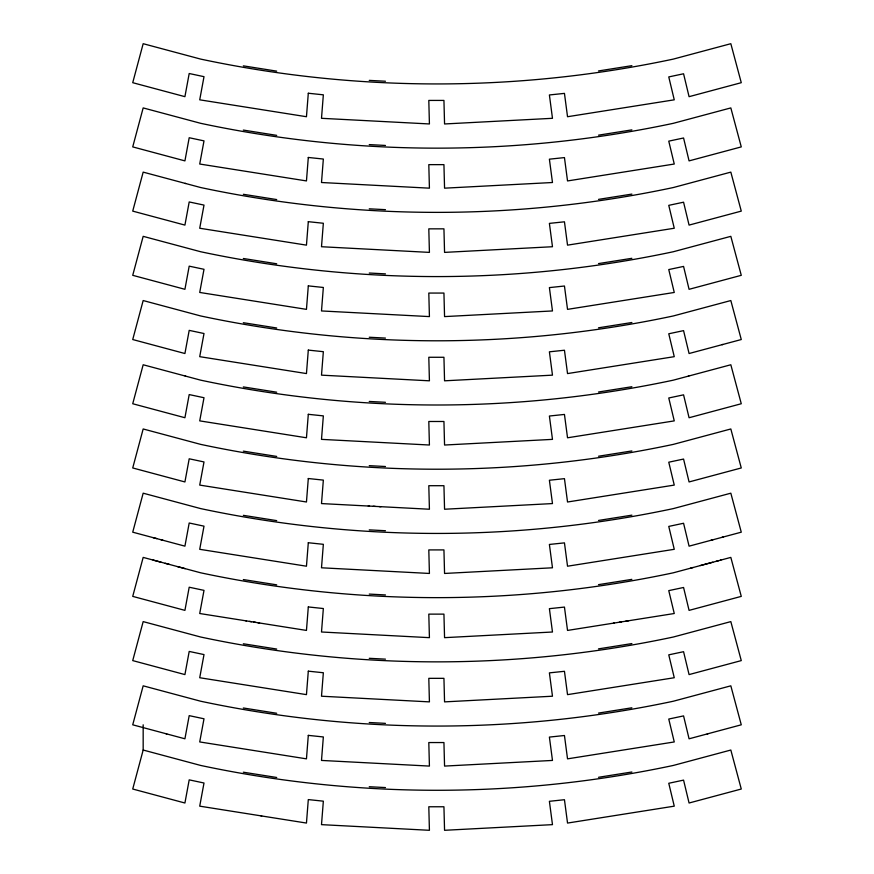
<?xml version="1.0" encoding="UTF-8"?>
<svg xmlns="http://www.w3.org/2000/svg" width="874" height="874" viewBox="0 0 874 874"><rect width="100%" height="100%" fill="white"/><g stroke="black" fill="none" stroke-linecap="round" stroke-linejoin="round"><path stroke-width="1.31" d="M143.172 750.034L132.728 789.025L184.917 803.009L189.199 779.859L204.003 783.006L199.72 806.156L306.457 823.057L308.303 799.59L323.347 801.174L321.501 824.641L429.418 830.3L428.806 806.768L443.937 806.768L444.56 830.3L552.477 824.641L549.396 801.305L564.451 799.721L567.532 823.068L674.258 806.156L668.763 783.268L683.566 780.121L689.073 803.009L741.272 789.025L730.828 750.034L673.351 765.438A1136.801 1136.801 0 0 1 200.649 765.438L143.172 750.034L143.172 724.808M722.088 344.673L722.907 344.454M688.297 376.159L688.854 376.006M710.999 540.285L712.955 539.761M722.088 537.313L723.18 537.018M690.482 568.209L693.071 567.51M700.391 565.554L712.769 562.233M716.145 561.337L718.745 560.638M720.373 560.201L720.93 560.048M707.208 733.942L708.027 733.723M598.515 70.947L631.88 65.67M598.515 135.164L631.88 129.876M598.515 199.381L631.88 194.094M598.515 263.587L631.88 258.311M598.515 327.805L631.88 322.517M598.515 392.011L631.88 386.734M598.515 456.228L631.88 450.94M598.515 520.445L631.88 515.157M598.515 584.651L631.88 579.364M613.493 623.151L614.324 623.009M619.36 622.212L621.512 621.873M625.664 621.217L628.701 620.737M598.515 648.869L631.88 643.581M598.515 713.075L631.88 707.798M598.515 777.292L631.88 772.004M385.445 81.238L369.254 80.386M385.445 145.455L369.254 144.603M385.445 209.662L369.254 208.82M385.445 273.879L369.254 273.027M385.445 338.085L369.254 337.244M385.445 402.302L369.254 401.45M385.445 466.519L369.254 465.667M385.445 530.726L369.254 529.873M385.445 594.943L369.254 594.091M385.445 659.149L369.254 658.308M385.445 723.366L369.254 722.514M385.445 787.572L369.254 786.731M368.227 506.024L369.516 506.101M373.143 506.286L375.241 506.396M379.283 506.603L380.966 506.702M243.333 65.856L276.697 71.144M243.333 130.073L276.697 135.361M243.333 194.29L276.697 199.567M243.333 258.496L276.697 263.784M243.333 322.714L276.697 327.99M243.333 386.92L276.697 392.207M243.333 451.137L276.697 456.425M243.333 515.343L276.697 520.631M243.333 579.56L276.697 584.848M245.681 620.791L246.512 620.933M249.549 621.414L251.548 621.731M253.7 622.069L255.853 622.408M257.852 622.725L259.578 622.998M243.333 643.777L276.697 649.054M243.333 707.984L276.697 713.271M243.333 772.201L276.697 777.478M260.889 815.846L261.719 815.977M185.124 183.365L185.681 183.518M185.124 376.006L185.681 376.148M153.179 537.652L156.817 538.624M161.024 539.761L162.979 540.285M153.048 560.048L161.209 562.233M165.142 563.282L169.37 564.418M177.52 566.603L185.124 568.646M165.951 733.712L166.77 733.931M308.303 93.245L306.457 116.723L199.72 99.822L204.003 76.672L189.199 73.514L184.917 96.664L132.728 82.691L143.172 43.7L200.649 59.093A1136.801 1136.801 0 0 0 673.351 59.093L730.828 43.7L741.272 82.691L689.073 96.675L683.566 73.777L668.763 76.923L674.258 99.822L567.532 116.723L564.451 93.387L549.396 94.96L552.477 118.307L444.56 123.966L443.937 100.423L428.806 100.423L429.418 123.955L321.501 118.307L323.347 94.829L308.303 93.245M308.303 157.462L306.457 180.929L199.72 164.028L204.003 140.878L189.199 137.731L184.917 160.882L132.728 146.898L143.172 107.917L200.649 123.31A1136.801 1136.801 0 0 0 673.351 123.31L730.828 107.917L741.272 146.898L689.073 160.882L683.566 137.994L668.763 141.14L674.258 164.028L567.532 180.94L564.451 157.593L549.396 159.177L552.477 182.513L444.56 188.172L443.937 164.64L428.806 164.64L429.418 188.172L321.501 182.513L323.347 159.046L308.303 157.462M308.303 221.679L306.457 245.146L199.72 228.245L204.003 205.095L189.199 201.949L184.917 225.099L132.728 211.115L143.172 172.123L200.649 187.528A1136.801 1136.801 0 0 0 673.351 187.528L730.828 172.123L741.272 211.115L689.073 225.099L683.566 202.2L668.763 205.346L674.258 228.245L567.532 245.146L564.451 221.81L549.396 223.383L552.477 246.73L444.56 252.389L443.937 228.846L428.806 228.846L429.418 252.389L321.501 246.73L323.347 223.263L308.303 221.679M308.303 285.885L306.457 309.363L199.72 292.451L204.003 269.301L189.199 266.155L184.917 289.305L132.728 275.321L143.172 236.341L200.649 251.734A1136.801 1136.801 0 0 0 673.351 251.734L730.828 236.341L741.272 275.321L689.073 289.316L683.566 266.417L668.763 269.563L674.258 292.462L567.532 309.363L564.451 286.017L549.396 287.601L552.477 310.947L444.56 316.596L443.937 293.063L428.806 293.063L429.418 316.596L321.501 310.947L323.347 287.47L308.303 285.885M308.303 350.103L306.457 373.569L199.72 356.668L204.003 333.518L189.199 330.372L184.917 353.522L132.728 339.538L143.172 300.547L200.649 315.951A1136.801 1136.801 0 0 0 673.351 315.951L730.828 300.547L741.272 339.538L689.073 353.522L683.566 330.634L668.763 333.781L674.258 356.668L567.532 373.58L564.451 350.234L549.396 351.818L552.477 375.154L444.56 380.813L443.937 357.28L428.806 357.269L429.418 380.813L321.501 375.154L323.347 351.687L308.303 350.103M308.303 414.309L306.457 437.787L199.72 420.875L204.003 397.725L189.199 394.578L184.917 417.728L132.728 403.744L143.172 364.764L200.649 380.157A1136.801 1136.801 0 0 0 673.351 380.157L730.828 364.764L741.272 403.744L689.073 417.739L683.566 394.84L668.763 397.987L674.258 420.886L567.532 437.787L564.451 414.44L549.396 416.024L552.477 439.371L444.56 445.03L443.937 421.487L428.806 421.487L429.418 445.019L321.501 439.371L323.347 415.893L308.303 414.309M308.303 478.526L306.457 501.993L199.72 485.092L204.003 461.942L189.199 458.795L184.917 481.945L132.728 467.961L143.172 428.97L200.649 444.374A1136.801 1136.801 0 0 0 673.351 444.374L730.828 428.97L741.272 467.961L689.073 481.945L683.566 459.058L668.763 462.204L674.258 485.092L567.532 502.004L564.451 478.657L549.396 480.241L552.477 503.577L444.56 509.236L443.937 485.704L428.806 485.704L429.418 509.236L321.501 503.577L323.347 480.11L308.303 478.526M308.303 542.743L306.457 566.21L199.72 549.309L204.003 526.159L189.199 523.002L184.917 546.152L132.728 532.179L143.172 493.187L200.649 508.592A1136.801 1136.801 0 0 0 673.351 508.592L730.828 493.187L741.272 532.179L689.073 546.163L683.566 523.264L668.763 526.41L674.258 549.309L567.532 566.21L564.451 542.874L549.396 544.447L552.477 567.794L444.56 573.453L443.937 549.91L428.806 549.91L429.418 573.453L321.501 567.794L323.347 544.316L308.303 542.743M308.303 606.949L306.457 630.427L199.72 613.515L204.003 590.365L189.199 587.219L184.917 610.369L132.728 596.385L143.172 557.404L200.649 572.798A1136.801 1136.801 0 0 0 673.351 572.798L730.828 557.404L741.272 596.385L689.073 610.38L683.566 587.481L668.763 590.627L674.258 613.515L567.532 630.427L564.451 607.08L549.396 608.665L552.477 632.011L444.56 637.659L443.937 614.127L428.806 614.127L429.418 637.659L321.501 632L323.347 608.533L308.303 606.949M308.303 671.166L306.457 694.633L199.72 677.732L204.003 654.582L189.199 651.436L184.917 674.586L132.728 660.602L143.172 621.611L200.649 637.015A1136.801 1136.801 0 0 0 673.351 637.015L730.828 621.611L741.272 660.602L689.073 674.586L683.566 651.698L668.763 654.845L674.258 677.732L567.532 694.633L564.451 671.298L549.396 672.871L552.477 696.217L444.56 701.877L443.937 678.333L428.806 678.333L429.418 701.877L321.501 696.217L323.347 672.751L308.303 671.166M308.303 735.373L306.457 758.851L199.72 741.939L204.003 718.789L189.199 715.642L184.917 738.792L132.728 724.808L143.172 685.828L200.649 701.221A1136.801 1136.801 0 0 0 673.351 701.221L730.828 685.828L741.272 724.808L689.073 738.803L683.566 715.904L668.763 719.051L674.258 741.95L567.532 758.851L564.451 735.504L549.396 737.088L552.477 760.435L444.56 766.083L443.937 742.55L428.806 742.55L429.418 766.083L321.501 760.435L323.347 736.957L308.303 735.373"/></g></svg>
